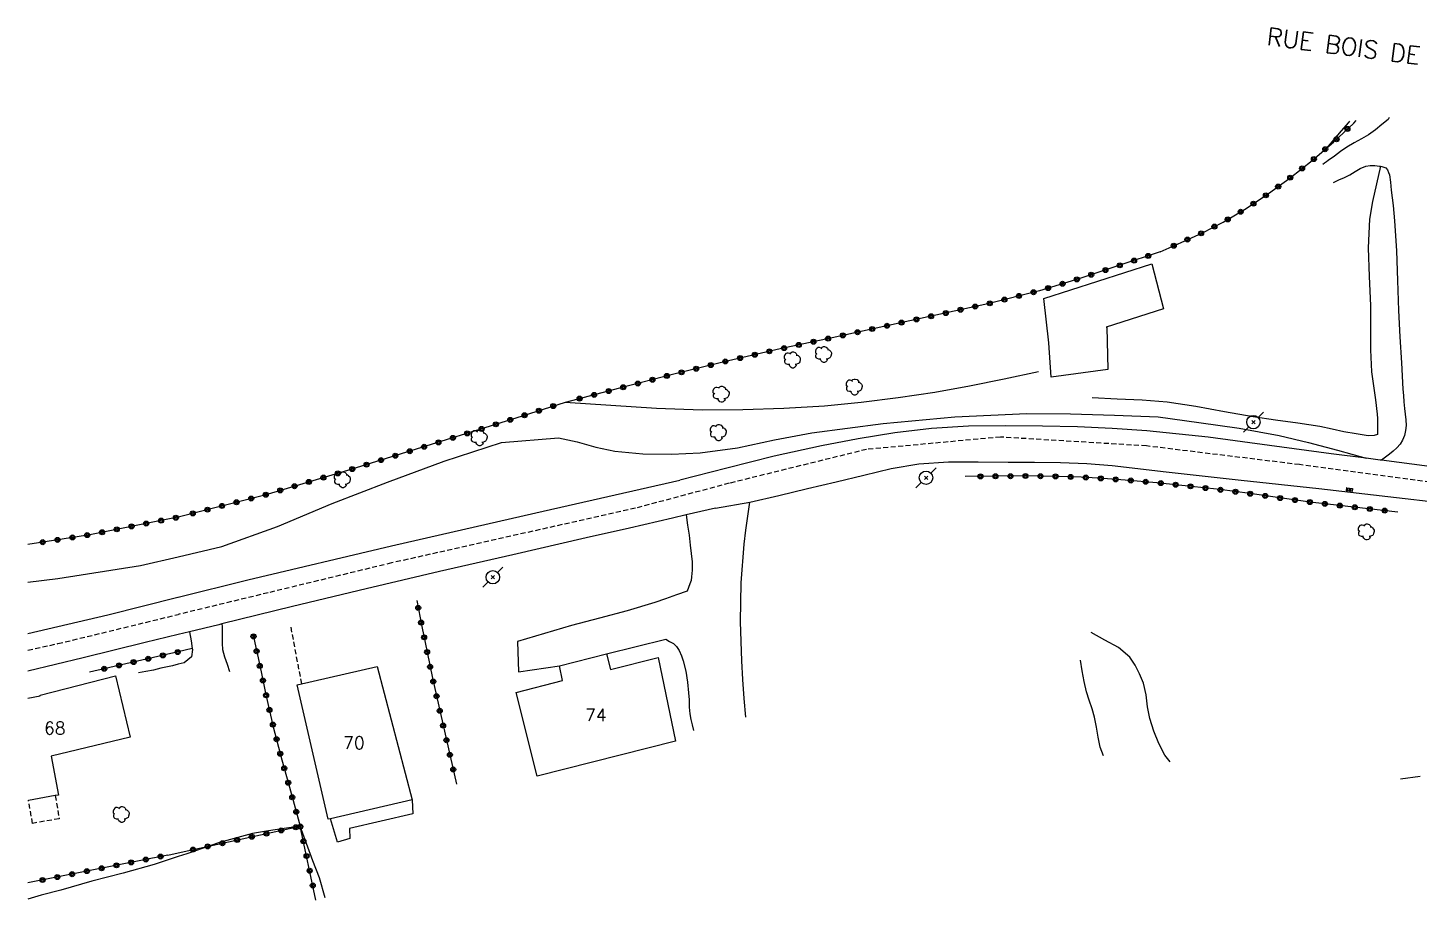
# Model space of a CAD drawing. Header units: millimetres. Extents: x 132999 to 134001, y 129000 to 130000.
# Drawn here: x 133000 to 133138.7, y 129843.8 to 129930.8 of the extents above; entities that cross this region are included whole.
import ezdxf
from ezdxf.enums import TextEntityAlignment as Align

# ---------------------------------------------------------------- set-up
doc = ezdxf.new("R2010")
doc.units = ezdxf.units.MM
doc.linetypes.add('DASHED', pattern=[0.75, 0.5, -0.25])
doc.layers.get('0').update_dxf_attribs({"linetype": 'CONTINUOUS'})
for name, color, linetype in [('W0001', 6, 'DASHED'), ('W0008', 7, 'CONTINUOUS'), ('W0017', 7, 'CONTINUOUS'), ('W0101', 7, 'CONTINUOUS'), ('W0104', 1, 'CONTINUOUS'), ('W0112', 1, 'DASHED'), ('W0211', 2, 'CONTINUOUS'), ('W0214', 2, 'CONTINUOUS'), ('W0300', 7, 'CONTINUOUS'), ('W0322', 7, 'CONTINUOUS'), ('W0323', 7, 'CONTINUOUS'), ('W0330', 7, 'CONTINUOUS'), ('W0401', 7, 'CONTINUOUS'), ('W0473', 7, 'CONTINUOUS'), ('W0989', 7, 'CONTINUOUS'), ('W0991', 7, 'CONTINUOUS')]:
    doc.layers.add(name, color=color, linetype=linetype)
doc.styles.get("Standard").update_dxf_attribs({"font": 'romans.shx', "width": 0.85})

# ---------------------------------------------------------------- blocks, each defined once
blk = doc.blocks.new('T401')
for p, q in [((-0.3, 0.3), (0, 0.3)), ((-0.3, -0.25), (-0.3, 0.3)), ((-0.3, 0.15), (0, 0.15)), ((-0.3, 0), (0, 0)), ((0, 0.3), (0, -0.25)), ((-0.3, -0.15), (0, -0.15)), ((-0.3, -0.25), (-0.3, -0.3)), ((-0.3, -0.3), (0, -0.3)), ((0, -0.3), (0, -0.25))]:
    blk.add_line(p, q)
blk = doc.blocks.new('T473')
for p, q in [((-0.166667, 0.166667), (0.166667, -0.166667)), ((-0.166667, -0.166667), (0.166667, 0.166667)), ((0.500001, 0.500001), (1.000002, 1.000002)), ((-1.000002, -1.000002), (-0.500001, -0.500001))]:
    blk.add_line(p, q)
blk.add_ellipse((0, 0), major_axis=(0.471405, 0.471405), ratio=1, start_param=5.4977871438, end_param=11.780972451)
blk = doc.blocks.new('T300')
for p, q in [((-0.8, 0.51), (-0.86, 0.34)), ((-0.86, 0.34), (-0.86, 0.17)), ((-0.86, 0.17), (-0.74, 0.06)), ((-0.69, 0.63), (-0.8, 0.51)), ((-0.8, -0.06), (-0.74, 0.06)), ((-0.74, 0.06), (-0.69, 0.11)), ((-0.57, 0.69), (-0.69, 0.63)), ((-0.46, 0.69), (-0.57, 0.69)), ((-0.29, 0.63), (-0.46, 0.69)), ((-0.29, 0.63), (-0.17, 0.74)), ((-0.23, 0.57), (-0.29, 0.63)), ((-0.17, 0.74), (-0.06, 0.8)), ((-0.06, 0.8), (0.06, 0.8)), ((0.06, 0.8), (0.23, 0.74)), ((0.23, 0.74), (0.34, 0.63)), ((0.34, 0.63), (0.4, 0.51)), ((0.46, 0.46), (0.34, 0.46)), ((0.4, 0.51), (0.4, 0.46)), ((0.57, 0.4), (0.46, 0.46)), ((0.57, 0.4), (0.69, 0.29)), ((0.69, 0.29), (0.74, 0.17)), ((0.74, 0.06), (0.69, -0.17)), ((0.74, 0.17), (0.74, 0.06)), ((-0.8, -0.17), (-0.8, -0.06)), ((-0.8, -0.23), (-0.8, -0.17)), ((-0.74, -0.34), (-0.8, -0.23)), ((-0.69, -0.4), (-0.74, -0.34)), ((-0.51, -0.46), (-0.69, -0.4)), ((-0.4, -0.46), (-0.51, -0.46)), ((-0.4, -0.46), (-0.34, -0.46)), ((-0.34, -0.46), (-0.34, -0.4)), ((-0.34, -0.51), (-0.34, -0.46)), ((-0.29, -0.63), (-0.34, -0.51)), ((-0.17, -0.74), (-0.29, -0.63)), ((-0.06, -0.8), (-0.17, -0.74)), ((0.06, -0.8), (-0.06, -0.8)), ((0.17, -0.74), (0.06, -0.8)), ((0.23, -0.69), (0.17, -0.74)), ((0.29, -0.46), (0.23, -0.46)), ((0.29, -0.63), (0.23, -0.69)), ((0.46, -0.4), (0.29, -0.46)), ((0.34, -0.51), (0.29, -0.63)), ((0.34, -0.51), (0.34, -0.46)), ((0.57, -0.34), (0.46, -0.4)), ((0.63, -0.29), (0.57, -0.34)), ((0.69, -0.17), (0.63, -0.29))]:
    blk.add_line(p, q)
blk = doc.blocks.new('t323o')
at = {"color": 0, "linetype": 'Continuous'}
for radius in [0.25, 0.15]:
    blk.add_circle((0, 0), radius, dxfattribs=at)
blk = doc.blocks.new('t322o')
at = {"color": 0, "linetype": 'Continuous'}
for radius in [0.25, 0.15]:
    blk.add_circle((0, 0), radius, dxfattribs=at)

msp = doc.modelspace()

# ---------------------------------------------------------------- linework, layer by layer
at = {"layer": 'W0001'}
for points in [[(133232.92, 129861.94), (133220.94, 129868.99), (133207.7, 129873.96), (133192.88, 129878.38), (133179.77, 129880.99), (133163.68, 129882.86), (133145.75, 129884.74), (133126.8, 129887.28), (133111.52, 129889.15), (133096.98, 129890.03), (133083.62, 129888.8), (133069.92, 129885.42), (133060.59, 129882.94), (133036.27, 129877.48), (133023.95, 129874.5), (133015, 129872.34)], [(133000, 129868.79), (133003, 129869.43), (133015, 129872.34)]]:
    msp.add_lwpolyline(points, dxfattribs=at)
at = {"layer": 'W0008'}
for points in [[(133139.75, 129887.11), (133134.95, 129887.73), (133134.84, 129887.74), (133133.44, 129887.92), (133129.93, 129888.37), (133123.81, 129889.2), (133117.69, 129890.02), (133111.55, 129890.64), (133108.1, 129890.87), (133104.64, 129891.04), (133101.18, 129891.13), (133097.49, 129891.16), (133093.79, 129891.11), (133090.11, 129890.89), (133086.44, 129890.46), (133082.78, 129889.85), (133079.14, 129889.17), (133074.41, 129888.13), (133069.7, 129886.94), (133065, 129885.75)], [(133072, 129883.53), (133074.87, 129884.22), (133077.73, 129884.91), (133080.6, 129885.58), (133083.34, 129886.24), (133086.08, 129886.89), (133088.84, 129887.36), (133091.79, 129887.56), (133094.76, 129887.57), (133097.73, 129887.54), (133100.35, 129887.54), (133102.96, 129887.5), (133105.57, 129887.39), (133108.12, 129887.18), (133110.66, 129886.9), (133113.2, 129886.61)], [(133113.2, 129886.61), (133120.96, 129885.75), (133128.71, 129884.89), (133136.46, 129884.02), (133144.5, 129883.06)], [(133015, 129874.08), (133021.92, 129875.8), (133036.27, 129879.18), (133050.64, 129882.47), (133065, 129885.75)], [(133068.57, 129882.93), (133072, 129883.53)], [(133068.57, 129882.93), (133065.64, 129882.26), (133064.28, 129881.94), (133059.98, 129880.96), (133055.68, 129879.98), (133048.36, 129878.3), (133041.04, 129876.61), (133033.73, 129874.9), (133026.38, 129873.12), (133019.35, 129871.39), (133019.04, 129871.32), (133016.13, 129870.61), (133015, 129870.33)], [(133000, 129870.44), (133001.01, 129870.66), (133007.99, 129872.31), (133014.95, 129874.07), (133015, 129874.08)], [(133015, 129870.33), (133011.7, 129869.53), (133005.52, 129868.01), (133000, 129866.67)]]:
    msp.add_lwpolyline(points, dxfattribs=at)
at = {"layer": 'W0017'}
for points in [[(133135.74, 129921.9), (133135.64, 129921.71), (133134.99, 129921.19), (133134.35, 129920.68), (133133.68, 129920.19), (133132.96, 129919.76), (133132.23, 129919.36), (133131.51, 129918.93), (133130.88, 129918.5), (133130.26, 129918.05), (133129.65, 129917.6), (133129.47, 129917.47), (133129.29, 129917.34), (133129.11, 129917.21)], [(133130.18, 129915.41), (133130.72, 129915.67), (133131.27, 129915.93), (133131.82, 129916.2), (133132.34, 129916.51), (133132.85, 129916.83), (133133.4, 129917.04), (133133.84, 129917.1), (133134.3, 129917.1), (133134.75, 129917.05), (133134.85, 129917.04), (133134.98, 129917.01), (133135.21, 129916.96), (133135.41, 129916.87), (133135.56, 129916.68), (133135.66, 129916.43), (133135.76, 129916.18), (133135.85, 129915.45), (133135.94, 129914.66), (133136.12, 129913.13), (133136.27, 129911.61), (133136.45, 129908.62), (133136.55, 129905.63), (133136.65, 129902.64), (133136.79, 129900.03), (133136.95, 129897.42), (133137.1, 129894.81)], [(133137.1, 129894.81), (133137.14, 129894.17), (133137.19, 129893.53), (133137.25, 129892.89), (133137.32, 129892.32), (133137.4, 129891.75), (133137.42, 129891.19), (133137.36, 129890.68), (133137.25, 129890.18), (133137.07, 129889.72), (133136.81, 129889.33), (133136.48, 129888.97), (133136.14, 129888.64), (133135.76, 129888.32), (133135.35, 129888.02), (133134.95, 129887.73)], [(133071.58, 129862.1), (133071.43, 129863.97), (133071.29, 129865.85), (133071.18, 129867.72), (133071.07, 129871.6), (133071.12, 129875.49), (133071.41, 129879.36), (133071.59, 129880.75), (133071.79, 129882.14), (133072, 129883.53)], [(133065.64, 129882.26), (133065.78, 129881.25), (133065.92, 129880.25), (133066.04, 129879.25), (133066.14, 129878.42), (133066.22, 129877.6), (133066.23, 129876.77), (133066.21, 129876.43), (133066.18, 129876.08), (133066.12, 129875.73), (133066.01, 129875.38), (133065.87, 129875.03), (133065.73, 129874.68), (133064.66, 129874.29), (133063.58, 129873.9), (133062.51, 129873.53), (133059.76, 129872.7), (133056.98, 129871.97), (133054.2, 129871.23), (133052.4, 129870.71), (133050.61, 129870.18), (133048.81, 129869.65), (133048.91, 129866.62), (133053.01, 129867.21)], [(133019.35, 129871.39), (133019.36, 129871.14), (133019.37, 129870.88), (133019.39, 129870.62), (133019.39, 129870.03), (133019.38, 129869.44), (133019.42, 129868.86), (133019.6, 129868.12), (133019.86, 129867.39), (133020.12, 129866.66)], [(133016.13, 129870.61), (133016.27, 129869.72), (133016.4, 129868.93), (133016.42, 129868.84), (133016.31, 129868.11), (133015.58, 129867.53), (133015, 129867.37)], [(133057.71, 129868.4), (133063.62, 129869.87), (133063.99, 129869.65), (133064.36, 129869.43), (133064.67, 129869.16), (133064.95, 129868.73), (133065.16, 129868.22), (133065.33, 129867.71), (133065.61, 129866.67), (133065.77, 129865.59), (133065.88, 129864.51), (133065.92, 129863.81), (133065.94, 129863.11), (133066, 129862.42), (133066.1, 129861.87), (133066.23, 129861.32), (133066.36, 129860.77)], [(133015, 129867.37), (133014.43, 129867.22), (133013.27, 129866.97), (133012.53, 129866.79), (133011.78, 129866.65), (133011.02, 129866.51)]]:
    msp.add_lwpolyline(points, dxfattribs=at)
at = {"layer": 'W0101'}
for points in [[(133064.58, 129859.7), (133050.79, 129856.22), (133048.68, 129864.57), (133053.32, 129865.74), (133053.01, 129867.21), (133057.71, 129868.4), (133058.09, 129866.86), (133062.85, 129868.06)], [(133034.83, 129867.16), (133038.33, 129853.86), (133030.18, 129851.96), (133029.96, 129851.91), (133026.85, 129865.31)]]:
    msp.add_lwpolyline(points, close=True, dxfattribs=at)
for points in [[(133001.23, 129864.28), (133008.73, 129866.22)], [(133008.73, 129866.22), (133010.2, 129860.1), (133002.34, 129858.2)], [(133000, 129863.99), (133001.24, 129864.24)], [(133002.34, 129858.2), (133003.05, 129854.33), (133002.73, 129854.27), (133000.07, 129853.79), (133000, 129853.77)]]:
    msp.add_lwpolyline(points, dxfattribs=at)
at = {"layer": 'W0104'}
msp.add_lwpolyline([(133101.3, 129903.84), (133112.08, 129907.3), (133113.24, 129902.82), (133107.52, 129900.98), (133107.58, 129900.98), (133107.68, 129896.76), (133102.04, 129896), (133101.8, 129899.44), (133101.81, 129899.43)], close=True, dxfattribs=at)
for points in [[(133001.24, 129864.24), (133001.24, 129864.24), (133001.23, 129864.28)], [(133038.33, 129853.86), (133038.37, 129852.46), (133032.07, 129850.99), (133032.1, 129850.01), (133030.89, 129849.64), (133030.18, 129851.96)]]:
    msp.add_lwpolyline(points, dxfattribs=at)
at = {"layer": 'W0112'}
for points in [[(133026.21, 129871.07), (133027.28, 129865.41)], [(133002.73, 129854.27), (133003.13, 129851.97), (133000.47, 129851.5), (133000.07, 129853.79)]]:
    msp.add_lwpolyline(points, dxfattribs=at)
at = {"layer": 'W0211'}
for points in [[(133134.85, 129917.04), (133134.46, 129915.28), (133134.06, 129913.52), (133133.77, 129911.75), (133133.63, 129908.9), (133133.74, 129906.03), (133133.86, 129903.15), (133133.86, 129900.95), (133133.87, 129898.74), (133133.98, 129896.55), (133134.15, 129895.13), (133134.37, 129893.73), (133134.52, 129892.31), (133134.55, 129891.89), (133134.57, 129891.46), (133134.58, 129891.04), (133134.58, 129890.79), (133134.57, 129890.53), (133134.57, 129890.28), (133134.45, 129890.24), (133134.34, 129890.21), (133134.22, 129890.18), (133133.63, 129890.15), (133133.03, 129890.25), (133132.43, 129890.37), (133131.22, 129890.57), (133130.03, 129890.83), (133128.83, 129891.08), (133126.61, 129891.43), (133124.38, 129891.73), (133122.16, 129892.05), (133119.31, 129892.56), (133116.46, 129893.09), (133113.6, 129893.51), (133111.11, 129893.71), (133108.61, 129893.82), (133106.11, 129893.93)], [(133100.78, 129896.53), (133097.33, 129895.82), (133093.88, 129895.12), (133090.42, 129894.49), (133086.76, 129893.95), (133083.09, 129893.49), (133079.42, 129893.13), (133075.36, 129892.88), (133071.3, 129892.75), (133067.24, 129892.73), (133062.68, 129892.89), (133058.12, 129893.19), (133053.56, 129893.49)], [(133113.89, 129857.64), (133113.36, 129858.31), (133112.75, 129859.46), (133112.25, 129860.69), (133111.85, 129861.95), (133111.63, 129863.13), (133111.49, 129864.34), (133111.22, 129865.5), (133110.85, 129866.41), (133110.4, 129867.28), (133109.86, 129868.07), (133108.74, 129869.04), (133107.38, 129869.79), (133106.03, 129870.55)], [(133138.82, 129856.19), (133136.87, 129855.9)], [(133029.66, 129844.07), (133029.07, 129846.07), (133028.43, 129847.78), (133027.8, 129849.5), (133027.16, 129851.22), (133025.57, 129850.99), (133023.98, 129850.76), (133022.4, 129850.48), (133019.1, 129849.59), (133015.85, 129848.47), (133015, 129848.19)], [(133015, 129848.19), (133012.58, 129847.39), (133009.49, 129846.54), (133006.39, 129845.73), (133003.3, 129844.84), (133001.33, 129844.33), (133000, 129843.96)]]:
    msp.add_lwpolyline(points, dxfattribs=at)
at = {"layer": 'W0214'}
for points in [[(133015, 129878.09), (133019.34, 129879.11), (133024.88, 129881.11), (133030.34, 129883.42), (133035.87, 129885.52), (133041.51, 129887.62), (133047.21, 129889.5), (133052.92, 129889.95), (133054.78, 129889.56), (133056.64, 129889.03), (133058.51, 129888.61), (133061.33, 129888.35), (133064.18, 129888.33), (133067.03, 129888.47), (133070.75, 129888.97), (133074.44, 129889.74), (133078.15, 129890.44), (133085.28, 129891.38), (133092.44, 129892.04), (133099.61, 129892.38), (133103.97, 129892.35), (133108.34, 129892.21), (133112.71, 129892.06)], [(133112.71, 129892.06), (133116.74, 129891.49), (133120.77, 129890.93), (133124.77, 129890.2), (133127.67, 129889.5), (133130.56, 129888.71), (133133.44, 129887.92)], [(133000, 129875.55), (133002.98, 129875.94), (133011.24, 129877.21), (133015, 129878.09)], [(133107.23, 129858.25), (133106.9, 129859.11), (133106.7, 129860.09), (133106.55, 129861.1), (133106.36, 129862.09), (133106.11, 129862.94), (133105.82, 129863.78), (133105.55, 129864.63), (133105.32, 129865.67), (133105.13, 129866.72), (133104.94, 129867.77)]]:
    msp.add_lwpolyline(points, dxfattribs=at)
at = {"layer": 'W0322'}
for points in [[(133053.56, 129893.49), (133049.3, 129892.13), (133045.03, 129890.78), (133040.76, 129889.45), (133032.2, 129886.8), (133023.62, 129884.25), (133015, 129882.05)], [(133015, 129882.05), (133014.95, 129882.03), (133006.17, 129880.29), (133000, 129879.31)]]:
    msp.add_lwpolyline(points, dxfattribs=at)
at = {"layer": 'W0323'}
for points in [[(133112.88, 129908.49), (133114.99, 129909.45), (133117.11, 129910.41), (133119.17, 129911.46), (133121.47, 129912.83), (133123.7, 129914.32), (133125.87, 129915.89), (133128.05, 129917.62), (133129.49, 129918.86), (133130.17, 129919.45), (133132.21, 129921.35), (133132.45, 129921.59)], [(133112.88, 129908.49), (133108.89, 129907.17), (133104.89, 129905.85), (133100.87, 129904.63), (133095.73, 129903.33), (133090.54, 129902.19), (133085.35, 129901.07), (133080.19, 129899.94), (133075.02, 129898.82), (133069.87, 129897.65), (133064.42, 129896.31), (133058.99, 129894.9), (133053.56, 129893.49)], [(133136.58, 129882.55), (133133.66, 129882.88), (133130.75, 129883.2), (133127.84, 129883.55), (133124.83, 129883.96), (133121.83, 129884.39), (133118.83, 129884.79), (133115.7, 129885.15), (133112.56, 129885.48), (133109.42, 129885.75), (133107.22, 129885.9), (133105.02, 129886.02), (133102.82, 129886.11), (133099.7, 129886.15), (133096.59, 129886.12), (133093.47, 129886.09)], [(133038.77, 129873.73), (133039.29, 129871.15), (133039.81, 129868.57), (133040.35, 129865.99), (133041.13, 129862.46), (133041.94, 129858.94), (133042.75, 129855.42)], [(133022.47, 129870.29), (133023.12, 129867.24), (133023.77, 129864.19), (133024.47, 129861.15), (133025.33, 129857.83), (133026.25, 129854.52), (133027.16, 129851.22)], [(133015, 129868.6), (133006.16, 129866.59)], [(133016.4, 129868.93), (133015, 129868.6)], [(133015, 129848.57), (133027.16, 129851.22)], [(133028.72, 129843.85), (133027.16, 129851.22)], [(133013.95, 129848.34), (133000, 129845.57)], [(133013.95, 129848.34), (133015, 129848.57)]]:
    msp.add_lwpolyline(points, dxfattribs=at)
at = {"layer": 'W0330'}
msp.add_lwpolyline([(133131.76, 129921.53), (133131.68, 129921.42), (133130.95, 129920.57), (133130.22, 129919.71), (133129.49, 129918.86)], dxfattribs=at)

# ---------------------------------------------------------------- block references
at = {"layer": 'W0300'}
for p in [(133079.38, 129898.27), (133076.27, 129897.72), (133069.17, 129894.3), (133082.44, 129895.02), (133045.05, 129889.95), (133068.88, 129890.47), (133031.41, 129885.76)]:
    msp.add_blockref('T300', p, dxfattribs=at)
at = {"layer": 'W0300', "rotation": 359.9999899820874}
for p in [(133133.49, 129880.57), (133009.36, 129852.39)]:
    msp.add_blockref('T300', p, dxfattribs=at)
at = {"layer": 'W0322'}
for p, rotation in [((133052.39, 129893.12), 197.6573357718829), ((133048.1, 129891.75), 197.6573357715922), ((133049.53, 129892.21), 197.6573357718829), ((133050.96, 129892.66), 197.6573357718829), ((133043.81, 129890.4), 197.3211733076211), ((133045.24, 129890.84), 197.6573357715922), ((133046.67, 129891.3), 197.6573357715922), ((133039.51, 129889.06), 197.2010144337726), ((133040.94, 129889.5), 197.3211733076211), ((133042.38, 129889.95), 197.3211733076211), ((133035.21, 129887.73), 197.2010144337726), ((133036.64, 129888.17), 197.2010144337726), ((133038.08, 129888.62), 197.2010144337726), ((133029.47, 129885.99), 196.5332090448315), ((133030.91, 129886.41), 196.5332090448315), ((133032.35, 129886.84), 197.2010144337726), ((133033.78, 129887.28), 197.2010144337726), ((133025.16, 129884.71), 196.5332090448315), ((133026.59, 129885.13), 196.5332090448315), ((133028.03, 129885.56), 196.5332090448315), ((133020.81, 129883.53), 194.3346725632427), ((133022.27, 129883.9), 194.3346725632427), ((133023.72, 129884.28), 196.5332090448315), ((133014.76, 129881.99), 191.2132911991164), ((133016.45, 129882.42), 194.3346725632427), ((133017.91, 129882.79), 194.3346725632427), ((133019.36, 129883.16), 194.3346725632427), ((133007.4, 129880.54), 191.2132911991164), ((133008.87, 129880.83), 191.2132911991164), ((133010.34, 129881.12), 191.2132911991164), ((133011.81, 129881.41), 191.2132911991164), ((133013.28, 129881.7), 191.2132911991164), ((133001.48, 129879.55), 189.0201236995156), ((133002.96, 129879.78), 189.0201236995156), ((133004.44, 129880.02), 189.0201236995156), ((133005.93, 129880.25), 189.0201236995156)]:
    msp.add_blockref('t322o', p, dxfattribs=dict(at, rotation=rotation))
at = {"layer": 'W0323'}
for p, rotation in [((133131.57, 129920.76), 43.04007274114974), ((133130.48, 129919.73), 43.04007274114974), ((133129.35, 129918.74), 40.73911138490026), ((133127.05, 129916.83), 38.31647407929006), ((133128.22, 129917.76), 40.73911138490026), ((133125.87, 129915.9), 38.31647407929006), ((133123.44, 129914.14), 33.69599631145827), ((133124.66, 129915.01), 36.04783391393357), ((133120.92, 129912.5), 30.79472124366055), ((133122.19, 129913.31), 33.69599631145827), ((133118.31, 129911.02), 26.99625403589816), ((133119.63, 129911.74), 30.79472124366055), ((133115.61, 129909.73), 24.48068283902066), ((133116.98, 129910.35), 24.48068283902066), ((133114.25, 129909.11), 24.48068283934719), ((133108.87, 129907.16), 198.2755669439625), ((133110.29, 129907.63), 198.2798395565662), ((133111.71, 129908.1), 198.2798395565662), ((133104.59, 129905.76), 196.852070932425), ((133106.02, 129906.22), 198.2755669439625), ((133107.44, 129906.69), 198.2755669439625), ((133098.82, 129904.11), 194.1960310366319), ((133100.28, 129904.48), 194.1960310366319), ((133101.72, 129904.89), 196.852070932425), ((133103.16, 129905.32), 196.852070932425), ((133092.99, 129902.73), 192.3825557817301), ((133094.45, 129903.05), 192.3825557817301), ((133095.91, 129903.37), 194.1960310366319), ((133097.37, 129903.74), 194.1960310366319), ((133087.12, 129901.45), 192.2175669257427), ((133088.59, 129901.77), 192.2175669257427), ((133090.05, 129902.08), 192.2175669257427), ((133091.52, 129902.4), 192.3825557817301), ((133081.26, 129900.17), 192.3347847746671), ((133082.73, 129900.49), 192.3347847746671), ((133084.19, 129900.81), 192.3347847746671), ((133085.66, 129901.13), 192.2175669257427), ((133073.93, 129898.58), 192.7816766944059), ((133075.4, 129898.9), 192.1583660206211), ((133076.86, 129899.22), 192.1583660206211), ((133078.33, 129899.54), 192.1583660206211), ((133079.79, 129899.85), 192.1583660206211), ((133068.09, 129897.21), 193.8826624119874), ((133069.54, 129897.57), 193.8826624119874), ((133071.01, 129897.91), 192.7816766944059), ((133072.47, 129898.24), 192.7816766944059), ((133062.27, 129895.75), 194.5315265971517), ((133063.72, 129896.13), 194.5315265971517), ((133065.18, 129896.49), 193.8826624119874), ((133066.63, 129896.85), 193.8826624119874), ((133057.91, 129894.62), 194.5315265970079), ((133059.37, 129895), 194.5315265971517), ((133060.82, 129895.37), 194.5315265971517), ((133055.01, 129893.87), 194.5315265970079), ((133056.46, 129894.24), 194.5315265970079), ((133094.97, 129886.11), 180.5148391043006), ((133096.47, 129886.12), 180.5148391043006), ((133097.97, 129886.13), 180.5332251715929), ((133099.47, 129886.15), 180.5332251715929), ((133100.97, 129886.13), 179.2456675557031), ((133102.47, 129886.11), 179.2456675557031), ((133103.97, 129886.06), 177.6875883066463), ((133105.47, 129886), 176.8028769567492), ((133106.97, 129885.91), 176.8028769567492), ((133108.46, 129885.81), 176.0753623804601), ((133109.96, 129885.7), 175.0822646684396), ((133111.45, 129885.57), 175.0822646684396), ((133112.95, 129885.44), 174.0433406705128), ((133114.44, 129885.28), 174.0433406705128), ((133115.93, 129885.12), 173.3666453323645), ((133117.42, 129884.95), 173.3666453323645), ((133118.91, 129884.77), 172.4740580717254), ((133120.4, 129884.58), 172.4740580717254), ((133121.88, 129884.38), 171.8271356202114), ((133123.37, 129884.17), 171.8271356202114), ((133124.85, 129883.95), 172.2654770744666), ((133126.34, 129883.75), 172.2654770744666), ((133127.83, 129883.55), 172.2654770744666), ((133129.32, 129883.37), 173.2239596354574), ((133130.81, 129883.2), 173.6360707851559), ((133132.3, 129883.03), 173.6360707851559), ((133133.79, 129882.86), 173.6554921879539), ((133135.28, 129882.7), 173.6554921879539), ((133038.92, 129873), 281.403929940396), ((133039.21, 129871.53), 281.403929940396), ((133022.5, 129870.15), 282.1024543293109), ((133039.51, 129870.06), 281.4252843456941), ((133013.47, 129868.26), 192.8544068273918), ((133014.94, 129868.59), 192.8544068273918), ((133022.81, 129868.68), 282.1024543293109), ((133039.81, 129868.59), 281.4252843456941), ((133007.62, 129866.92), 192.8544068273918), ((133009.09, 129867.26), 192.8544068273918), ((133010.55, 129867.59), 192.8544068273918), ((133012.01, 129867.92), 192.8544068273918), ((133023.13, 129867.21), 282.0844933846142), ((133040.11, 129867.12), 281.7585145284573), ((133023.44, 129865.75), 282.0844933846142), ((133040.42, 129865.65), 282.4720979490581), ((133023.75, 129864.28), 282.0844933846142), ((133040.75, 129864.19), 282.4720979490581), ((133024.09, 129862.82), 282.9753317773476), ((133041.07, 129862.73), 282.4720979490581), ((133024.43, 129861.36), 282.9753317773476), ((133041.4, 129861.26), 282.9447344874074), ((133024.8, 129859.9), 284.4943080743695), ((133041.74, 129859.8), 282.9447344874074), ((133025.17, 129858.45), 284.4943080743695), ((133042.08, 129858.34), 282.9601763857681), ((133025.56, 129857), 285.4543668009539), ((133042.41, 129856.88), 282.9601763857681), ((133025.96, 129855.56), 285.4543668009539), ((133026.36, 129854.11), 285.4543668005502), ((133026.76, 129852.66), 285.4543668005502), ((133022.33, 129850.17), 12.30310912459566), ((133023.79, 129850.48), 12.30310912459566), ((133025.26, 129850.8), 12.30310912459566), ((133026.72, 129851.12), 12.30310912459566), ((133027.17, 129851.18), 101.9515560670602), ((133016.47, 129848.89), 12.30310912459566), ((133017.93, 129849.21), 12.30310912459566), ((133019.4, 129849.53), 12.30310912459566), ((133020.86, 129849.85), 12.30310912459566), ((133027.48, 129849.72), 101.9515560670602), ((133008.83, 129847.32), 191.23194342853), ((133010.3, 129847.61), 191.23194342853), ((133011.77, 129847.9), 191.23194342853), ((133013.24, 129848.2), 191.23194342853), ((133027.79, 129848.25), 101.9515560670602), ((133001.47, 129845.86), 191.23194342853), ((133002.94, 129846.15), 191.23194342853), ((133004.41, 129846.44), 191.23194342853), ((133005.89, 129846.74), 191.23194342853), ((133007.36, 129847.03), 191.23194342853), ((133028.1, 129846.78), 101.9515560670602), ((133028.41, 129845.31), 101.9515560670602)]:
    msp.add_blockref('t323o', p, dxfattribs=dict(at, rotation=rotation))
at = {"layer": 'W0401', "rotation": 263.5438158240806}
msp.add_blockref('T401', (133131.73, 129884.64), dxfattribs=at)
at = {"layer": 'W0473', "rotation": 359.9999899820874}
for p in [(133122.19, 129891.52), (133089.55, 129885.97), (133046.36, 129876.05)]:
    msp.add_blockref('T473', p, dxfattribs=at)

# ---------------------------------------------------------------- texts
at = {"layer": 'W0989'}
msp.add_text('RUE BOIS DE BREUCQ', height=1.75, rotation=352.6659, dxfattribs=at).set_placement((133123.45, 129929.15))
at = {"layer": 'W0991'}
for s, p in [('74', (133056.64, 129862.31)), ('68', (133002.69, 129861)), ('70', (133032.51, 129859.54))]:
    msp.add_text(s, height=1.25, dxfattribs=at).set_placement(p, align=Align.MIDDLE_CENTER)

doc.saveas('drawing.dxf')
